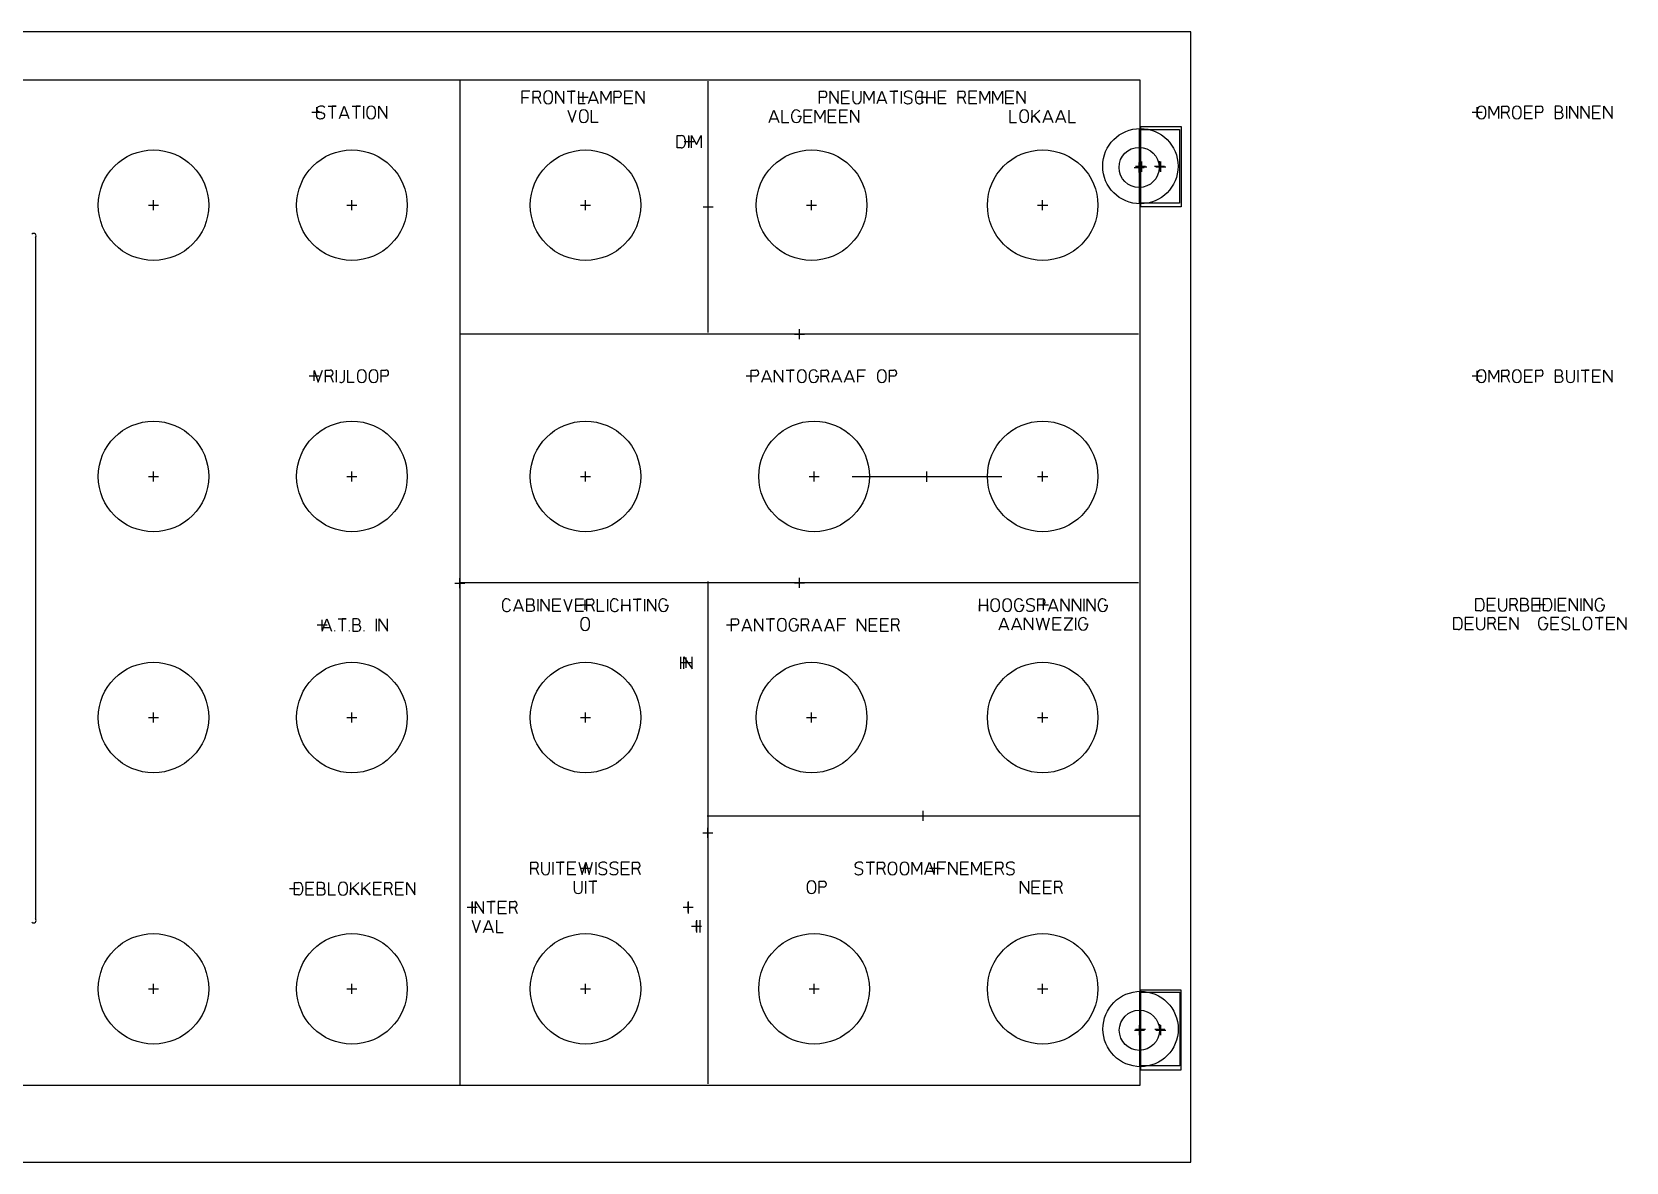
# Model space of a CAD drawing. Header units: millimetres. Extents: x -1 to 687, y -1 to 225.
# Drawn here: x 369.3 to 686.6, y 0 to 225 of the extents above; entities that cross this region are included whole.
import ezdxf

# ---------------------------------------------------------------- set-up
doc = ezdxf.new("R2010")
doc.units = ezdxf.units.MM
for name, color, linetype in [('Contour', 7, 'CONTINUOUS'), ('Engraving', 7, 'CONTINUOUS'), ('Reference_points', 1, 'CONTINUOUS')]:
    doc.layers.add(name, color=color, linetype=linetype)

msp = doc.modelspace()

# ---------------------------------------------------------------- linework, layer by layer
at = {"layer": 'Contour', "color": 7, "linetype": 'CONTINUOUS'}
for p, q in [((600, 225), (0, 225)), ((600, 0), (600, 225)), ((600, 225), (600, 225)), ((370, 184.043), (370, 48.457)), ((0, 0), (600, 0)), ((600, 0), (600, 0))]:
    msp.add_line(p, q, dxfattribs=at)
for centre, radius in [((393.5, 190.5), 11), ((433, 190.5), 11), ((479.5, 190.5), 11), ((524.5, 190.5), 11), ((570.5, 190.5), 11), ((589.703, 198.014), 4), ((393.5, 136.5), 11), ((433, 136.5), 11), ((479.5, 136.5), 11), ((525, 136.5), 11), ((570.5, 136.5), 11), ((393.5, 88.5), 11), ((433, 88.5), 11), ((479.5, 88.5), 11), ((524.5, 88.5), 11), ((570.5, 88.5), 11), ((393.5, 34.5), 11), ((433, 34.5), 11), ((479.5, 34.5), 11), ((525, 34.5), 11), ((570.5, 34.5), 11), ((589.75, 26.25), 4)]:
    msp.add_circle(centre, radius, dxfattribs=at)
for centre, start, end in [((369.64, 184.39), 316.05341, 133.94659), ((369.64, 48.11), 226.05341, 43.94659)]:
    msp.add_arc(centre, 0.5, start, end, dxfattribs=at)
at = {"layer": 'Engraving', "color": 255, "linetype": 'CONTINUOUS'}
for p, q in [((9.204, 215.485), (589.866, 215.485)), ((454.5, 215.25), (454.5, 15.25)), ((468.443, 213.18), (466.823, 213.18)), ((466.823, 213.18), (466.823, 210.75)), ((469.091, 210.75), (469.091, 213.18)), ((469.091, 213.18), (469.982, 213.18)), ((473.573, 210.75), (473.573, 213.18)), ((473.573, 213.18), (475.193, 210.75)), ((475.193, 210.75), (475.193, 213.18)), ((475.841, 213.18), (477.461, 213.18)), ((477.461, 213.18), (476.651, 213.18)), ((476.651, 213.18), (476.651, 210.75)), ((478.109, 213.18), (478.109, 210.75)), ((480.107, 210.75), (481.052, 213.18)), ((481.052, 213.18), (481.997, 210.75)), ((482.645, 210.75), (482.645, 213.18)), ((482.645, 213.18), (483.59, 211.425)), ((483.59, 211.425), (484.535, 213.18)), ((484.535, 213.18), (484.535, 210.75)), ((485.183, 210.75), (485.183, 213.18)), ((485.183, 213.18), (486.074, 213.18)), ((488.909, 213.18), (487.289, 213.18)), ((487.289, 213.18), (487.289, 210.75)), ((489.557, 210.75), (489.557, 213.18)), ((489.557, 213.18), (491.177, 210.75)), ((491.177, 210.75), (491.177, 213.18)), ((503.893, 165.17), (503.893, 215.17)), ((526.082, 210.735), (526.082, 213.165)), ((526.082, 213.165), (526.973, 213.165)), ((528.188, 210.735), (528.188, 213.165)), ((528.188, 213.165), (529.808, 210.735)), ((529.808, 210.735), (529.808, 213.165)), ((532.076, 213.165), (530.456, 213.165)), ((530.456, 213.165), (530.456, 210.735)), ((532.724, 213.165), (532.724, 211.491)), ((534.344, 211.491), (534.344, 213.165)), ((534.992, 210.735), (534.992, 213.165)), ((534.992, 213.165), (535.937, 211.41)), ((535.937, 211.41), (536.882, 213.165)), ((536.882, 213.165), (536.882, 210.735)), ((537.53, 210.735), (538.475, 213.165)), ((538.475, 213.165), (539.42, 210.735)), ((540.068, 213.165), (541.688, 213.165)), ((541.688, 213.165), (540.878, 213.165)), ((540.878, 213.165), (540.878, 210.735)), ((542.336, 213.165), (542.336, 210.735)), ((547.412, 213.165), (547.412, 210.735)), ((549.032, 210.735), (549.032, 213.165)), ((551.3, 213.165), (549.68, 213.165)), ((549.68, 213.165), (549.68, 210.735)), ((553.676, 210.735), (553.676, 213.165)), ((553.676, 213.165), (554.567, 213.165)), ((557.402, 213.165), (555.782, 213.165)), ((555.782, 213.165), (555.782, 210.735)), ((558.05, 210.735), (558.05, 213.165)), ((558.05, 213.165), (558.995, 211.41)), ((558.995, 211.41), (559.94, 213.165)), ((559.94, 213.165), (559.94, 210.735)), ((560.588, 210.735), (560.588, 213.165)), ((560.588, 213.165), (561.533, 211.41)), ((561.533, 211.41), (562.478, 213.165)), ((562.478, 213.165), (562.478, 210.735)), ((564.746, 213.165), (563.126, 213.165)), ((563.126, 213.165), (563.126, 210.735)), ((565.394, 210.735), (565.394, 213.165)), ((565.394, 213.165), (567.014, 210.735)), ((567.014, 210.735), (567.014, 213.165)), ((589.866, 215.485), (589.866, 15.285)), ((589.866, 215.485), (589.866, 215.485)), ((428.252, 210.18), (429.872, 210.18)), ((429.872, 210.18), (429.062, 210.18)), ((429.062, 210.18), (429.062, 207.75)), ((430.52, 207.75), (431.465, 210.18)), ((431.465, 210.18), (432.41, 207.75)), ((433.058, 210.18), (434.678, 210.18)), ((434.678, 210.18), (433.868, 210.18)), ((433.868, 210.18), (433.868, 207.75)), ((435.326, 210.18), (435.326, 207.75)), ((438.35, 207.75), (438.35, 210.18)), ((438.35, 210.18), (439.97, 207.75)), ((439.97, 207.75), (439.97, 210.18)), ((466.823, 211.965), (468.173, 211.965)), ((469.982, 211.965), (469.091, 211.965)), ((469.091, 211.965), (470.036, 211.965)), ((470.036, 211.965), (470.576, 210.75)), ((471.197, 212.37), (471.197, 211.56)), ((472.925, 211.56), (472.925, 212.37)), ((478.109, 210.75), (479.459, 210.75)), ((480.377, 211.425), (481.727, 211.425)), ((486.074, 211.965), (485.183, 211.965)), ((487.289, 211.965), (488.639, 211.965)), ((487.289, 210.75), (488.909, 210.75)), ((526.973, 211.95), (526.082, 211.95)), ((530.456, 211.95), (531.806, 211.95)), ((530.456, 210.735), (532.076, 210.735)), ((537.8, 211.41), (539.15, 211.41)), ((543.281, 212.112), (544.226, 211.788)), ((545.198, 212.409), (545.198, 211.491)), ((547.412, 210.735), (547.412, 211.95)), ((547.412, 211.95), (549.032, 211.95)), ((549.032, 211.95), (549.032, 210.735)), ((549.68, 211.95), (551.03, 211.95)), ((549.68, 210.735), (551.3, 210.735)), ((554.567, 211.95), (553.676, 211.95)), ((553.676, 211.95), (554.621, 211.95)), ((554.621, 211.95), (555.161, 210.735)), ((555.782, 211.95), (557.132, 211.95)), ((555.782, 210.735), (557.402, 210.735)), ((563.126, 211.95), (564.476, 211.95)), ((563.126, 210.735), (564.746, 210.735)), ((659.376, 207.75), (659.376, 210.18)), ((659.376, 210.18), (660.321, 208.425)), ((660.321, 208.425), (661.266, 210.18)), ((661.266, 210.18), (661.266, 207.75)), ((661.914, 207.75), (661.914, 210.18)), ((661.914, 210.18), (662.805, 210.18)), ((668.016, 210.18), (666.396, 210.18)), ((666.396, 210.18), (666.396, 207.75)), ((668.664, 207.75), (668.664, 210.18)), ((668.664, 210.18), (669.555, 210.18)), ((673.389, 210.18), (672.498, 210.18)), ((672.498, 210.18), (672.498, 207.75)), ((674.766, 210.18), (674.766, 207.75)), ((675.414, 207.75), (675.414, 210.18)), ((675.414, 210.18), (677.034, 207.75)), ((677.034, 207.75), (677.034, 210.18)), ((677.682, 207.75), (677.682, 210.18)), ((677.682, 210.18), (679.302, 207.75)), ((679.302, 207.75), (679.302, 210.18)), ((681.57, 210.18), (679.95, 210.18)), ((679.95, 210.18), (679.95, 207.75)), ((682.218, 207.75), (682.218, 210.18)), ((682.218, 210.18), (683.838, 207.75)), ((683.838, 207.75), (683.838, 210.18)), ((426.335, 209.127), (427.28, 208.803)), ((430.79, 208.425), (432.14, 208.425)), ((435.974, 209.37), (435.974, 208.56)), ((437.702, 208.56), (437.702, 209.37)), ((476.003, 209.43), (476.813, 207)), ((476.813, 207), (477.623, 209.43)), ((478.271, 208.62), (478.271, 207.81)), ((479.999, 207.81), (479.999, 208.62)), ((480.647, 209.43), (480.647, 207)), ((480.647, 207), (481.997, 207)), ((516.065, 206.985), (517.01, 209.415)), ((516.335, 207.66), (517.685, 207.66)), ((517.01, 209.415), (517.955, 206.985)), ((518.603, 209.415), (518.603, 206.985)), ((518.603, 206.985), (519.953, 206.985)), ((520.601, 207.795), (520.601, 208.605)), ((521.735, 208.2), (522.329, 208.2)), ((522.329, 208.2), (522.329, 207.795)), ((524.597, 209.415), (522.977, 209.415)), ((522.977, 209.415), (522.977, 206.985)), ((522.977, 208.2), (524.327, 208.2)), ((522.977, 206.985), (524.597, 206.985)), ((525.245, 206.985), (525.245, 209.415)), ((525.245, 209.415), (526.19, 207.66)), ((526.19, 207.66), (527.135, 209.415)), ((527.135, 209.415), (527.135, 206.985)), ((529.403, 209.415), (527.783, 209.415)), ((527.783, 209.415), (527.783, 206.985)), ((527.783, 208.2), (529.133, 208.2)), ((527.783, 206.985), (529.403, 206.985)), ((531.671, 209.415), (530.051, 209.415)), ((530.051, 209.415), (530.051, 206.985)), ((530.051, 208.2), (531.401, 208.2)), ((530.051, 206.985), (531.671, 206.985)), ((532.319, 206.985), (532.319, 209.415)), ((532.319, 209.415), (533.939, 206.985)), ((533.939, 206.985), (533.939, 209.415)), ((563.963, 209.415), (563.963, 206.985)), ((563.963, 206.985), (565.313, 206.985)), ((565.961, 208.605), (565.961, 207.795)), ((567.689, 207.795), (567.689, 208.605)), ((568.337, 209.415), (568.337, 206.985)), ((568.337, 207.903), (568.796, 208.335)), ((568.337, 206.985), (568.337, 207.903)), ((568.796, 208.335), (569.957, 209.415)), ((568.796, 208.335), (569.957, 206.985)), ((569.957, 206.985), (568.796, 208.335)), ((570.605, 206.985), (571.55, 209.415)), ((570.875, 207.66), (572.225, 207.66)), ((571.55, 209.415), (572.495, 206.985)), ((573.143, 206.985), (574.088, 209.415)), ((573.413, 207.66), (574.763, 207.66)), ((574.088, 209.415), (575.033, 206.985)), ((575.681, 209.415), (575.681, 206.985)), ((575.681, 206.985), (577.031, 206.985)), ((657, 209.37), (657, 208.56)), ((658.728, 208.56), (658.728, 209.37)), ((662.805, 208.965), (661.914, 208.965)), ((661.914, 208.965), (662.859, 208.965)), ((662.859, 208.965), (663.399, 207.75)), ((664.02, 209.37), (664.02, 208.56)), ((665.748, 208.56), (665.748, 209.37)), ((666.396, 208.965), (667.746, 208.965)), ((666.396, 207.75), (668.016, 207.75)), ((669.555, 208.965), (668.664, 208.965)), ((673.524, 208.965), (672.498, 208.965)), ((672.498, 207.75), (673.524, 207.75)), ((679.95, 208.965), (681.3, 208.965)), ((679.95, 207.75), (681.57, 207.75)), ((497.715, 204.352), (498.552, 204.352)), ((497.715, 201.922), (497.715, 204.352)), ((499.335, 203.542), (499.335, 202.732)), ((499.983, 204.352), (499.983, 201.922)), ((500.631, 201.922), (500.631, 204.352)), ((500.631, 204.352), (501.576, 202.597)), ((501.576, 202.597), (502.521, 204.352)), ((502.521, 204.352), (502.521, 201.922)), ((498.552, 201.922), (497.715, 201.922)), ((589.571, 164.814), (454.571, 164.814)), ((425.5, 157.68), (426.31, 155.25)), ((426.31, 155.25), (427.12, 157.68)), ((427.768, 155.25), (427.768, 157.68)), ((427.768, 157.68), (428.659, 157.68)), ((428.659, 156.465), (427.768, 156.465)), ((427.768, 156.465), (428.713, 156.465)), ((428.713, 156.465), (429.253, 155.25)), ((429.874, 157.68), (429.874, 155.25)), ((431.44, 157.68), (431.44, 155.79)), ((432.088, 157.68), (432.088, 155.25)), ((434.086, 156.87), (434.086, 156.06)), ((435.814, 156.06), (435.814, 156.87)), ((436.462, 156.87), (436.462, 156.06)), ((438.19, 156.06), (438.19, 156.87)), ((438.838, 155.25), (438.838, 157.68)), ((438.838, 157.68), (439.729, 157.68)), ((439.729, 156.465), (438.838, 156.465)), ((512.5, 155.25), (512.5, 157.68)), ((512.5, 157.68), (513.391, 157.68)), ((513.391, 156.465), (512.5, 156.465)), ((514.606, 155.25), (515.551, 157.68)), ((514.876, 155.925), (516.226, 155.925)), ((515.551, 157.68), (516.496, 155.25)), ((517.144, 155.25), (517.144, 157.68)), ((517.144, 157.68), (518.764, 155.25)), ((518.764, 155.25), (518.764, 157.68)), ((519.412, 157.68), (521.032, 157.68)), ((521.032, 157.68), (520.222, 157.68)), ((520.222, 157.68), (520.222, 155.25)), ((521.68, 156.87), (521.68, 156.06)), ((523.408, 156.06), (523.408, 156.87)), ((524.056, 156.06), (524.056, 156.87)), ((525.19, 156.465), (525.784, 156.465)), ((525.784, 156.465), (525.784, 156.06)), ((526.432, 155.25), (526.432, 157.68)), ((526.432, 157.68), (527.323, 157.68)), ((527.323, 156.465), (526.432, 156.465)), ((526.432, 156.465), (527.377, 156.465)), ((527.377, 156.465), (527.917, 155.25)), ((528.538, 155.25), (529.483, 157.68)), ((528.808, 155.925), (530.158, 155.925)), ((529.483, 157.68), (530.428, 155.25)), ((531.076, 155.25), (532.021, 157.68)), ((531.346, 155.925), (532.696, 155.925)), ((532.021, 157.68), (532.966, 155.25)), ((535.234, 157.68), (533.614, 157.68)), ((533.614, 157.68), (533.614, 155.25)), ((533.614, 156.465), (534.964, 156.465)), ((537.61, 156.87), (537.61, 156.06)), ((539.338, 156.06), (539.338, 156.87)), ((539.986, 155.25), (539.986, 157.68)), ((539.986, 157.68), (540.877, 157.68)), ((540.877, 156.465), (539.986, 156.465)), ((657, 156.87), (657, 156.06)), ((658.728, 156.06), (658.728, 156.87)), ((659.376, 155.25), (659.376, 157.68)), ((659.376, 157.68), (660.321, 155.925)), ((660.321, 155.925), (661.266, 157.68)), ((661.266, 157.68), (661.266, 155.25)), ((661.914, 155.25), (661.914, 157.68)), ((661.914, 157.68), (662.805, 157.68)), ((662.805, 156.465), (661.914, 156.465)), ((661.914, 156.465), (662.859, 156.465)), ((662.859, 156.465), (663.399, 155.25)), ((664.02, 156.87), (664.02, 156.06)), ((665.748, 156.06), (665.748, 156.87)), ((668.016, 157.68), (666.396, 157.68)), ((666.396, 157.68), (666.396, 155.25)), ((666.396, 156.465), (667.746, 156.465)), ((668.664, 155.25), (668.664, 157.68)), ((668.664, 157.68), (669.555, 157.68)), ((669.555, 156.465), (668.664, 156.465)), ((673.389, 157.68), (672.498, 157.68)), ((672.498, 157.68), (672.498, 155.25)), ((673.524, 156.465), (672.498, 156.465)), ((674.766, 157.68), (674.766, 156.006)), ((676.386, 156.006), (676.386, 157.68)), ((677.034, 157.68), (677.034, 155.25)), ((677.682, 157.68), (679.302, 157.68)), ((679.302, 157.68), (678.492, 157.68)), ((678.492, 157.68), (678.492, 155.25)), ((681.57, 157.68), (679.95, 157.68)), ((679.95, 157.68), (679.95, 155.25)), ((679.95, 156.465), (681.3, 156.465)), ((682.218, 155.25), (682.218, 157.68)), ((682.218, 157.68), (683.838, 155.25)), ((683.838, 155.25), (683.838, 157.68)), ((432.088, 155.25), (433.438, 155.25)), ((666.396, 155.25), (668.016, 155.25)), ((672.498, 155.25), (673.524, 155.25)), ((679.95, 155.25), (681.57, 155.25)), ((532.557, 136.459), (562.377, 136.459)), ((589.571, 115.314), (454.571, 115.314)), ((503.831, 115.555), (503.831, 15.557)), ((463.006, 111.338), (463.006, 110.42)), ((465.22, 109.664), (466.165, 112.094)), ((466.165, 112.094), (467.11, 109.664)), ((468.649, 112.094), (467.758, 112.094)), ((467.758, 112.094), (467.758, 109.664)), ((470.026, 112.094), (470.026, 109.664)), ((470.674, 109.664), (470.674, 112.094)), ((470.674, 112.094), (472.294, 109.664)), ((472.294, 109.664), (472.294, 112.094)), ((474.562, 112.094), (472.942, 112.094)), ((472.942, 112.094), (472.942, 109.664)), ((475.21, 112.094), (476.02, 109.664)), ((476.02, 109.664), (476.83, 112.094)), ((479.098, 112.094), (477.478, 112.094)), ((477.478, 112.094), (477.478, 109.664)), ((479.746, 109.664), (479.746, 112.094)), ((479.746, 112.094), (480.637, 112.094)), ((481.852, 112.094), (481.852, 109.664)), ((483.85, 112.094), (483.85, 109.664)), ((484.498, 111.338), (484.498, 110.42)), ((486.712, 112.094), (486.712, 109.664)), ((488.332, 109.664), (488.332, 112.094)), ((488.98, 112.094), (490.6, 112.094)), ((490.6, 112.094), (489.79, 112.094)), ((489.79, 112.094), (489.79, 109.664)), ((491.248, 112.094), (491.248, 109.664)), ((491.896, 109.664), (491.896, 112.094)), ((491.896, 112.094), (493.516, 109.664)), ((493.516, 109.664), (493.516, 112.094)), ((494.164, 110.474), (494.164, 111.284)), ((557.925, 112.111), (557.925, 109.681)), ((559.545, 109.681), (559.545, 112.111)), ((560.193, 111.301), (560.193, 110.491)), ((561.921, 110.491), (561.921, 111.301)), ((562.569, 111.301), (562.569, 110.491)), ((564.297, 110.491), (564.297, 111.301)), ((564.945, 110.491), (564.945, 111.301)), ((569.535, 109.681), (569.535, 112.111)), ((569.535, 112.111), (570.426, 112.111)), ((571.641, 109.681), (572.586, 112.111)), ((572.586, 112.111), (573.531, 109.681)), ((574.179, 109.681), (574.179, 112.111)), ((574.179, 112.111), (575.799, 109.681)), ((575.799, 109.681), (575.799, 112.111)), ((576.447, 109.681), (576.447, 112.111)), ((576.447, 112.111), (578.067, 109.681)), ((578.067, 109.681), (578.067, 112.111)), ((578.715, 112.111), (578.715, 109.681)), ((579.363, 109.681), (579.363, 112.111)), ((579.363, 112.111), (580.983, 109.681)), ((580.983, 109.681), (580.983, 112.111)), ((581.631, 110.491), (581.631, 111.301)), ((656.729, 112.18), (657.566, 112.18)), ((656.729, 109.75), (656.729, 112.18)), ((658.349, 111.37), (658.349, 110.56)), ((660.617, 112.18), (658.997, 112.18)), ((658.997, 112.18), (658.997, 109.75)), ((661.265, 112.18), (661.265, 110.506)), ((662.885, 110.506), (662.885, 112.18)), ((663.533, 109.75), (663.533, 112.18)), ((663.533, 112.18), (664.424, 112.18)), ((666.53, 112.18), (665.639, 112.18)), ((665.639, 112.18), (665.639, 109.75)), ((669.527, 112.18), (667.907, 112.18)), ((667.907, 112.18), (667.907, 109.75)), ((670.175, 112.18), (671.012, 112.18)), ((670.175, 109.75), (670.175, 112.18)), ((671.795, 111.37), (671.795, 110.56)), ((672.443, 112.18), (672.443, 109.75)), ((674.711, 112.18), (673.091, 112.18)), ((673.091, 112.18), (673.091, 109.75)), ((675.359, 109.75), (675.359, 112.18)), ((675.359, 112.18), (676.979, 109.75)), ((676.979, 109.75), (676.979, 112.18)), ((677.627, 112.18), (677.627, 109.75)), ((678.275, 109.75), (678.275, 112.18)), ((678.275, 112.18), (679.895, 109.75)), ((679.895, 109.75), (679.895, 112.18)), ((680.543, 110.56), (680.543, 111.37)), ((427.059, 105.726), (428.004, 108.156)), ((428.004, 108.156), (428.949, 105.726)), ((430.245, 108.156), (431.865, 108.156)), ((431.865, 108.156), (431.055, 108.156)), ((431.055, 108.156), (431.055, 105.726)), ((434.052, 108.156), (433.161, 108.156)), ((433.161, 108.156), (433.161, 105.726)), ((437.805, 108.156), (437.805, 105.726)), ((438.453, 105.726), (438.453, 108.156)), ((438.453, 108.156), (440.073, 105.726)), ((440.073, 105.726), (440.073, 108.156)), ((465.49, 110.339), (466.84, 110.339)), ((468.784, 110.879), (467.758, 110.879)), ((467.758, 109.664), (468.784, 109.664)), ((472.942, 110.879), (474.292, 110.879)), ((472.942, 109.664), (474.562, 109.664)), ((477.478, 110.879), (478.828, 110.879)), ((477.478, 109.664), (479.098, 109.664)), ((480.637, 110.879), (479.746, 110.879)), ((479.746, 110.879), (480.691, 110.879)), ((480.691, 110.879), (481.231, 109.664)), ((481.852, 109.664), (483.202, 109.664)), ((486.712, 109.664), (486.712, 110.879)), ((486.712, 110.879), (488.332, 110.879)), ((488.332, 110.879), (488.332, 109.664)), ((495.298, 110.879), (495.892, 110.879)), ((495.892, 110.879), (495.892, 110.474)), ((508.559, 105.726), (508.559, 108.156)), ((508.559, 108.156), (509.45, 108.156)), ((510.665, 105.726), (511.61, 108.156)), ((511.61, 108.156), (512.555, 105.726)), ((513.203, 105.726), (513.203, 108.156)), ((513.203, 108.156), (514.823, 105.726)), ((514.823, 105.726), (514.823, 108.156)), ((515.471, 108.156), (517.091, 108.156)), ((517.091, 108.156), (516.281, 108.156)), ((516.281, 108.156), (516.281, 105.726)), ((522.491, 105.726), (522.491, 108.156)), ((522.491, 108.156), (523.382, 108.156)), ((524.597, 105.726), (525.542, 108.156)), ((525.542, 108.156), (526.487, 105.726)), ((527.135, 105.726), (528.08, 108.156)), ((528.08, 108.156), (529.025, 105.726)), ((531.293, 108.156), (529.673, 108.156)), ((529.673, 108.156), (529.673, 105.726)), ((533.669, 105.726), (533.669, 108.156)), ((533.669, 108.156), (535.289, 105.726)), ((535.289, 105.726), (535.289, 108.156)), ((537.557, 108.156), (535.937, 108.156)), ((535.937, 108.156), (535.937, 105.726)), ((539.825, 108.156), (538.205, 108.156)), ((538.205, 108.156), (538.205, 105.726)), ((540.473, 105.726), (540.473, 108.156)), ((540.473, 108.156), (541.364, 108.156)), ((557.925, 109.681), (557.925, 110.896)), ((557.925, 110.896), (559.545, 110.896)), ((559.545, 110.896), (559.545, 109.681)), ((561.84, 105.931), (562.785, 108.361)), ((562.785, 108.361), (563.73, 105.931)), ((564.378, 105.931), (565.323, 108.361)), ((565.323, 108.361), (566.268, 105.931)), ((566.079, 110.896), (566.673, 110.896)), ((566.673, 110.896), (566.673, 110.491)), ((566.916, 105.931), (566.916, 108.361)), ((566.916, 108.361), (568.536, 105.931)), ((567.618, 111.058), (568.563, 110.734)), ((568.536, 105.931), (568.536, 108.361)), ((569.184, 108.361), (569.859, 105.931)), ((570.426, 110.896), (569.535, 110.896)), ((569.859, 105.931), (570.534, 108.361)), ((570.534, 108.361), (571.209, 105.931)), ((571.209, 105.931), (571.884, 108.361)), ((571.911, 110.356), (573.261, 110.356)), ((574.152, 108.361), (572.532, 108.361)), ((572.532, 108.361), (572.532, 105.931)), ((574.8, 108.361), (576.42, 108.361)), ((576.42, 108.361), (574.8, 105.931)), ((577.068, 108.361), (577.068, 105.931)), ((582.765, 110.896), (583.359, 110.896)), ((583.359, 110.896), (583.359, 110.491)), ((652.355, 108.43), (653.192, 108.43)), ((652.355, 106), (652.355, 108.43)), ((656.243, 108.43), (654.623, 108.43)), ((654.623, 108.43), (654.623, 106)), ((657.566, 109.75), (656.729, 109.75)), ((656.891, 108.43), (656.891, 106.756)), ((658.511, 106.756), (658.511, 108.43)), ((658.997, 110.965), (660.347, 110.965)), ((658.997, 109.75), (660.617, 109.75)), ((659.159, 106), (659.159, 108.43)), ((659.159, 108.43), (660.05, 108.43)), ((662.885, 108.43), (661.265, 108.43)), ((661.265, 108.43), (661.265, 106)), ((664.424, 110.965), (663.533, 110.965)), ((663.533, 110.965), (664.478, 110.965)), ((663.533, 106), (663.533, 108.43)), ((663.533, 108.43), (665.153, 106)), ((664.478, 110.965), (665.018, 109.75)), ((665.153, 106), (665.153, 108.43)), ((666.665, 110.965), (665.639, 110.965)), ((665.639, 109.75), (666.665, 109.75)), ((667.907, 110.965), (669.257, 110.965)), ((667.907, 109.75), (669.527, 109.75)), ((671.012, 109.75), (670.175, 109.75)), ((673.253, 108.43), (671.633, 108.43)), ((671.633, 108.43), (671.633, 106)), ((673.091, 110.965), (674.441, 110.965)), ((673.091, 109.75), (674.711, 109.75)), ((676.115, 108.43), (676.115, 106)), ((680.489, 108.43), (682.109, 108.43)), ((682.109, 108.43), (681.299, 108.43)), ((681.299, 108.43), (681.299, 106)), ((681.677, 110.965), (682.271, 110.965)), ((682.271, 110.965), (682.271, 110.56)), ((684.377, 108.43), (682.757, 108.43)), ((682.757, 108.43), (682.757, 106)), ((685.025, 106), (685.025, 108.43)), ((685.025, 108.43), (686.645, 106)), ((686.645, 106), (686.645, 108.43)), ((427.329, 106.401), (428.679, 106.401)), ((429.597, 105.726), (429.597, 105.861)), ((432.513, 105.726), (432.513, 105.861)), ((434.187, 106.941), (433.161, 106.941)), ((433.161, 105.726), (434.187, 105.726)), ((435.429, 105.726), (435.429, 105.861)), ((478.585, 107.534), (478.585, 106.724)), ((480.313, 106.724), (480.313, 107.534)), ((509.45, 106.941), (508.559, 106.941)), ((510.935, 106.401), (512.285, 106.401)), ((517.739, 107.346), (517.739, 106.536)), ((519.467, 106.536), (519.467, 107.346)), ((520.115, 106.536), (520.115, 107.346)), ((521.249, 106.941), (521.843, 106.941)), ((521.843, 106.941), (521.843, 106.536)), ((523.382, 106.941), (522.491, 106.941)), ((522.491, 106.941), (523.436, 106.941)), ((523.436, 106.941), (523.976, 105.726)), ((524.867, 106.401), (526.217, 106.401)), ((527.405, 106.401), (528.755, 106.401)), ((529.673, 106.941), (531.023, 106.941)), ((535.937, 106.941), (537.287, 106.941)), ((535.937, 105.726), (537.557, 105.726)), ((538.205, 106.941), (539.555, 106.941)), ((538.205, 105.726), (539.825, 105.726)), ((541.364, 106.941), (540.473, 106.941)), ((540.473, 106.941), (541.418, 106.941)), ((541.418, 106.941), (541.958, 105.726)), ((562.11, 106.606), (563.46, 106.606)), ((564.648, 106.606), (565.998, 106.606)), ((572.532, 107.146), (573.882, 107.146)), ((572.532, 105.931), (574.152, 105.931)), ((574.8, 105.931), (576.42, 105.931)), ((577.716, 106.741), (577.716, 107.551)), ((578.85, 107.146), (579.444, 107.146)), ((579.444, 107.146), (579.444, 106.741)), ((653.192, 106), (652.355, 106)), ((653.975, 107.62), (653.975, 106.81)), ((654.623, 107.215), (655.973, 107.215)), ((654.623, 106), (656.243, 106)), ((660.05, 107.215), (659.159, 107.215)), ((659.159, 107.215), (660.104, 107.215)), ((660.104, 107.215), (660.644, 106)), ((661.265, 107.215), (662.615, 107.215)), ((661.265, 106), (662.885, 106)), ((669.257, 106.81), (669.257, 107.62)), ((670.391, 107.215), (670.985, 107.215)), ((670.985, 107.215), (670.985, 106.81)), ((671.633, 107.215), (672.983, 107.215)), ((671.633, 106), (673.253, 106)), ((674.198, 107.377), (675.143, 107.053)), ((676.115, 106), (677.465, 106)), ((678.113, 107.62), (678.113, 106.81)), ((679.841, 106.81), (679.841, 107.62)), ((682.757, 107.215), (684.107, 107.215)), ((682.757, 106), (684.377, 106)), ((498.435, 100.609), (498.435, 98.179)), ((499.083, 98.179), (499.083, 100.609)), ((499.083, 100.609), (500.703, 98.179)), ((500.703, 98.179), (500.703, 100.609)), ((503.738, 68.953), (589.738, 68.953)), ((468.633, 57.255), (468.633, 59.685)), ((468.633, 59.685), (469.524, 59.685)), ((469.524, 58.47), (468.633, 58.47)), ((468.633, 58.47), (469.578, 58.47)), ((469.578, 58.47), (470.118, 57.255)), ((470.739, 59.685), (470.739, 58.011)), ((472.359, 58.011), (472.359, 59.685)), ((473.007, 59.685), (473.007, 57.255)), ((473.655, 59.685), (475.275, 59.685)), ((475.275, 59.685), (474.465, 59.685)), ((474.465, 59.685), (474.465, 57.255)), ((477.543, 59.685), (475.923, 59.685)), ((475.923, 59.685), (475.923, 57.255)), ((475.923, 58.47), (477.273, 58.47)), ((475.923, 57.255), (477.543, 57.255)), ((478.191, 59.685), (478.866, 57.255)), ((478.866, 57.255), (479.541, 59.685)), ((479.541, 59.685), (480.216, 57.255)), ((480.216, 57.255), (480.891, 59.685)), ((481.539, 59.685), (481.539, 57.255)), ((482.484, 58.632), (483.429, 58.308)), ((484.698, 58.632), (485.643, 58.308)), ((488.235, 59.685), (486.615, 59.685)), ((486.615, 59.685), (486.615, 57.255)), ((486.615, 58.47), (487.965, 58.47)), ((486.615, 57.255), (488.235, 57.255)), ((488.883, 57.255), (488.883, 59.685)), ((488.883, 59.685), (489.774, 59.685)), ((489.774, 58.47), (488.883, 58.47)), ((488.883, 58.47), (489.828, 58.47)), ((489.828, 58.47), (490.368, 57.255)), ((533.462, 58.627), (534.407, 58.303)), ((535.379, 59.68), (536.999, 59.68)), ((536.999, 59.68), (536.189, 59.68)), ((536.189, 59.68), (536.189, 57.25)), ((537.647, 57.25), (537.647, 59.68)), ((537.647, 59.68), (538.538, 59.68)), ((538.538, 58.465), (537.647, 58.465)), ((537.647, 58.465), (538.592, 58.465)), ((538.592, 58.465), (539.132, 57.25)), ((539.753, 58.87), (539.753, 58.06)), ((541.481, 58.06), (541.481, 58.87)), ((542.129, 58.87), (542.129, 58.06)), ((543.857, 58.06), (543.857, 58.87)), ((544.505, 57.25), (544.505, 59.68)), ((544.505, 59.68), (545.45, 57.925)), ((545.45, 57.925), (546.395, 59.68)), ((546.395, 59.68), (546.395, 57.25)), ((547.043, 57.25), (547.988, 59.68)), ((547.313, 57.925), (548.663, 57.925)), ((547.988, 59.68), (548.933, 57.25)), ((551.201, 59.68), (549.581, 59.68)), ((549.581, 59.68), (549.581, 57.25)), ((549.581, 58.465), (550.931, 58.465)), ((551.849, 57.25), (551.849, 59.68)), ((551.849, 59.68), (553.469, 57.25)), ((553.469, 57.25), (553.469, 59.68)), ((555.737, 59.68), (554.117, 59.68)), ((554.117, 59.68), (554.117, 57.25)), ((554.117, 58.465), (555.467, 58.465)), ((554.117, 57.25), (555.737, 57.25)), ((556.385, 57.25), (556.385, 59.68)), ((556.385, 59.68), (557.33, 57.925)), ((557.33, 57.925), (558.275, 59.68)), ((558.275, 59.68), (558.275, 57.25)), ((560.543, 59.68), (558.923, 59.68)), ((558.923, 59.68), (558.923, 57.25)), ((558.923, 58.465), (560.273, 58.465)), ((558.923, 57.25), (560.543, 57.25)), ((561.191, 57.25), (561.191, 59.68)), ((561.191, 59.68), (562.082, 59.68)), ((562.082, 58.465), (561.191, 58.465)), ((561.191, 58.465), (562.136, 58.465)), ((562.136, 58.465), (562.676, 57.25)), ((563.594, 58.627), (564.539, 58.303)), ((421.559, 55.656), (422.396, 55.656)), ((421.559, 53.226), (421.559, 55.656)), ((423.179, 54.846), (423.179, 54.036)), ((425.447, 55.656), (423.827, 55.656)), ((423.827, 55.656), (423.827, 53.226)), ((423.827, 54.441), (425.177, 54.441)), ((426.986, 55.656), (426.095, 55.656)), ((426.095, 55.656), (426.095, 53.226)), ((427.121, 54.441), (426.095, 54.441)), ((428.363, 55.656), (428.363, 53.226)), ((430.361, 54.846), (430.361, 54.036)), ((432.089, 54.036), (432.089, 54.846)), ((432.737, 55.656), (432.737, 53.226)), ((432.737, 54.144), (433.196, 54.576)), ((432.737, 53.226), (432.737, 54.144)), ((433.196, 54.576), (434.357, 55.656)), ((433.196, 54.576), (434.357, 53.226)), ((434.357, 53.226), (433.196, 54.576)), ((435.005, 55.656), (435.005, 53.226)), ((435.005, 54.144), (435.464, 54.576)), ((435.005, 53.226), (435.005, 54.144)), ((435.464, 54.576), (436.625, 55.656)), ((435.464, 54.576), (436.625, 53.226)), ((436.625, 53.226), (435.464, 54.576)), ((438.893, 55.656), (437.273, 55.656)), ((437.273, 55.656), (437.273, 53.226)), ((437.273, 54.441), (438.623, 54.441)), ((439.541, 53.226), (439.541, 55.656)), ((439.541, 55.656), (440.432, 55.656)), ((440.432, 54.441), (439.541, 54.441)), ((439.541, 54.441), (440.486, 54.441)), ((440.486, 54.441), (441.026, 53.226)), ((443.267, 55.656), (441.647, 55.656)), ((441.647, 55.656), (441.647, 53.226)), ((441.647, 54.441), (442.997, 54.441)), ((443.915, 53.226), (443.915, 55.656)), ((443.915, 55.656), (445.535, 53.226)), ((445.535, 53.226), (445.535, 55.656)), ((477.232, 55.935), (477.232, 54.261)), ((478.852, 54.261), (478.852, 55.935)), ((479.5, 55.935), (479.5, 53.505)), ((480.148, 55.935), (481.768, 55.935)), ((481.768, 55.935), (480.958, 55.935)), ((480.958, 55.935), (480.958, 53.505)), ((523.607, 55.12), (523.607, 54.31)), ((525.335, 54.31), (525.335, 55.12)), ((525.983, 53.5), (525.983, 55.93)), ((525.983, 55.93), (526.874, 55.93)), ((526.874, 54.715), (525.983, 54.715)), ((566.105, 53.5), (566.105, 55.93)), ((566.105, 55.93), (567.725, 53.5)), ((567.725, 53.5), (567.725, 55.93)), ((569.993, 55.93), (568.373, 55.93)), ((568.373, 55.93), (568.373, 53.5)), ((568.373, 54.715), (569.723, 54.715)), ((572.261, 55.93), (570.641, 55.93)), ((570.641, 55.93), (570.641, 53.5)), ((570.641, 54.715), (571.991, 54.715)), ((572.909, 53.5), (572.909, 55.93)), ((572.909, 55.93), (573.8, 55.93)), ((573.8, 54.715), (572.909, 54.715)), ((572.909, 54.715), (573.854, 54.715)), ((573.854, 54.715), (574.394, 53.5)), ((422.396, 53.226), (421.559, 53.226)), ((423.827, 53.226), (425.447, 53.226)), ((426.095, 53.226), (427.121, 53.226)), ((428.363, 53.226), (429.713, 53.226)), ((437.273, 53.226), (438.893, 53.226)), ((441.647, 53.226), (443.267, 53.226)), ((456.955, 51.911), (456.955, 49.481)), ((457.603, 49.481), (457.603, 51.911)), ((457.603, 51.911), (459.223, 49.481)), ((459.223, 49.481), (459.223, 51.911)), ((459.871, 51.911), (461.491, 51.911)), ((461.491, 51.911), (460.681, 51.911)), ((460.681, 51.911), (460.681, 49.481)), ((463.759, 51.911), (462.139, 51.911)), ((462.139, 51.911), (462.139, 49.481)), ((464.407, 49.481), (464.407, 51.911)), ((464.407, 51.911), (465.298, 51.911)), ((499.955, 51.911), (499.955, 49.481)), ((568.373, 53.5), (569.993, 53.5)), ((570.641, 53.5), (572.261, 53.5)), ((456.955, 48.161), (457.765, 45.731)), ((457.765, 45.731), (458.575, 48.161)), ((459.223, 45.731), (460.168, 48.161)), ((460.168, 48.161), (461.113, 45.731)), ((461.761, 48.161), (461.761, 45.731)), ((462.139, 50.696), (463.489, 50.696)), ((462.139, 49.481), (463.759, 49.481)), ((465.298, 50.696), (464.407, 50.696)), ((464.407, 50.696), (465.352, 50.696)), ((465.352, 50.696), (465.892, 49.481)), ((501.584, 48.159), (501.584, 45.729)), ((502.232, 48.159), (502.232, 45.729)), ((459.493, 46.406), (460.843, 46.406)), ((461.761, 45.731), (463.111, 45.731)), ((589.866, 15.285), (9.204, 15.285)), ((589.866, 15.285), (589.866, 15.285))]:
    msp.add_line(p, q, dxfattribs=at)
at = {"layer": 'Engraving', "color": 7, "linetype": 'CONTINUOUS'}
for p, q in [((589.766, 190.906), (589.766, 205.586)), ((589.766, 205.586), (589.766, 205.586)), ((589.766, 205.586), (597.766, 205.586)), ((590.052, 190.162), (590.052, 206.168)), ((590.052, 206.168), (590.052, 206.168)), ((590.052, 206.168), (598.052, 206.168)), ((597.766, 205.586), (597.766, 205.586)), ((597.766, 205.586), (597.766, 190.906)), ((598.052, 206.168), (598.052, 206.168)), ((598.052, 206.168), (598.052, 190.162)), ((597.766, 190.906), (589.766, 190.906)), ((589.766, 190.906), (589.766, 190.906)), ((597.766, 190.906), (597.766, 190.906)), ((598.052, 190.162), (590.052, 190.162)), ((590.052, 190.162), (590.052, 190.162)), ((598.052, 190.162), (598.052, 190.162)), ((589.813, 19.142), (589.813, 33.822)), ((589.813, 33.822), (589.813, 33.822)), ((589.813, 33.822), (597.813, 33.822)), ((590.025, 18.285), (590.025, 34.291)), ((590.025, 34.291), (590.025, 34.291)), ((590.025, 34.291), (598.025, 34.291)), ((597.813, 33.822), (597.813, 33.822)), ((597.813, 33.822), (597.813, 19.142)), ((598.025, 34.291), (598.025, 34.291)), ((598.025, 34.291), (598.025, 18.285)), ((597.813, 19.142), (589.813, 19.142)), ((589.813, 19.142), (589.813, 19.142)), ((597.813, 19.142), (597.813, 19.142)), ((598.025, 18.285), (590.025, 18.285)), ((590.025, 18.285), (590.025, 18.285)), ((598.025, 18.285), (598.025, 18.285))]:
    msp.add_line(p, q, dxfattribs=at)
at = {"layer": 'Engraving', "color": 255, "linetype": 'CONTINUOUS'}
for centre in [(589.953, 198.264), (590, 26.5)]:
    msp.add_circle(centre, 7.5, dxfattribs=at)
for centre, radius, start, end in [((469.957, 212.573), 0.608, 272.35459, 87.64154), ((472.061, 212.37), 0.864, 0, 180), ((486.049, 212.573), 0.608, 272.35459, 87.64154), ((526.948, 212.558), 0.608, 272.35459, 87.64154), ((543.439, 212.58), 0.494, 144.31392, 251.34497), ((543.624, 212.447), 0.722, 106.75248, 144.3054), ((543.847, 211.675), 1.525, 77.69532, 106.41498), ((544.036, 212.539), 0.641, 36.69113, 77.74283), ((545.99, 212.431), 0.792, 28.92809, 181.59114), ((554.542, 212.558), 0.608, 272.35459, 87.64154), ((426.493, 209.595), 0.494, 144.31392, 251.34497), ((426.678, 209.462), 0.722, 106.75248, 144.3054), ((426.901, 208.69), 1.525, 77.69532, 106.41498), ((427.09, 209.554), 0.641, 36.69113, 77.74283), ((436.838, 209.37), 0.864, 0, 180), ((472.061, 211.56), 0.864, 180, 360), ((479.135, 208.62), 0.864, 0, 180), ((521.433, 208.626), 0.832, 31.77901, -178.55414), ((533.534, 211.491), 0.81, 180, 360), ((543.471, 211.361), 0.641, 216.69113, -102.25717), ((543.66, 212.225), 1.525, 257.69532, -73.58502), ((543.883, 211.453), 0.722, 286.75248, -35.6946), ((544.068, 211.32), 0.494, 324.31392, 71.34497), ((546.009, 211.49), 0.811, 179.92935, 338.59219), ((566.825, 208.605), 0.864, 0, 180), ((657.864, 209.37), 0.864, 0, 180), ((662.78, 209.573), 0.608, 272.35459, 87.64154), ((664.884, 209.37), 0.864, 0, 180), ((669.53, 209.573), 0.608, 272.35459, 87.64154), ((673.364, 209.573), 0.609, -87.64541, 87.64154), ((426.525, 208.376), 0.641, 216.69113, -102.25717), ((426.714, 209.24), 1.525, 257.69532, -73.58502), ((426.937, 208.468), 0.722, 286.75248, -35.6946), ((427.122, 208.335), 0.494, 324.31392, 71.34497), ((436.838, 208.56), 0.864, 180, 360), ((479.135, 207.81), 0.864, 180, 360), ((521.465, 207.795), 0.864, 180, 0), ((566.825, 207.795), 0.864, 180, 360), ((657.864, 208.56), 0.864, 180, 360), ((664.884, 208.56), 0.864, 180, 360), ((673.499, 208.358), 0.609, -87.64541, 87.64154), ((498.521, 203.539), 0.814, 360.21116, 87.81635), ((498.554, 202.704), 0.782, 269.85346, 2.05326), ((428.634, 157.073), 0.608, 272.35459, 87.64154), ((430.892, 155.764), 0.549, 227.65615, 2.71638), ((434.95, 156.87), 0.864, 0, 180), ((434.95, 156.06), 0.864, 180, 360), ((437.326, 156.87), 0.864, 0, 180), ((437.326, 156.06), 0.864, 180, 360), ((439.704, 157.073), 0.608, 272.35459, 87.64154), ((513.366, 157.073), 0.608, 272.35459, 87.64154), ((522.544, 156.87), 0.864, 0, 180), ((522.544, 156.06), 0.864, 180, 360), ((524.888, 156.891), 0.832, 31.77901, -178.55414), ((524.92, 156.06), 0.864, 180, 0), ((527.298, 157.073), 0.608, 272.35459, 87.64154), ((538.474, 156.87), 0.864, 0, 180), ((538.474, 156.06), 0.864, 180, 360), ((540.852, 157.073), 0.608, 272.35459, 87.64154), ((657.864, 156.87), 0.864, 0, 180), ((657.864, 156.06), 0.864, 180, 360), ((662.78, 157.073), 0.608, 272.35459, 87.64154), ((664.884, 156.87), 0.864, 0, 180), ((664.884, 156.06), 0.864, 180, 360), ((669.53, 157.073), 0.608, 272.35459, 87.64154), ((673.364, 157.073), 0.609, -87.64541, 87.64154), ((673.499, 155.858), 0.609, -87.64541, 87.64154), ((675.576, 156.006), 0.81, 180, 360), ((463.798, 111.36), 0.792, 28.92809, 181.59114), ((468.624, 111.487), 0.609, -87.64541, 87.64154), ((480.612, 111.487), 0.608, 272.35459, 87.64154), ((485.29, 111.36), 0.792, 28.92809, 181.59114), ((494.996, 111.305), 0.832, 31.77901, -178.55414), ((561.057, 111.301), 0.864, 0, 180), ((563.433, 111.301), 0.864, 0, 180), ((565.777, 111.322), 0.832, 31.77901, -178.55414), ((567.776, 111.526), 0.494, 144.31392, 251.34497), ((567.961, 111.393), 0.722, 106.75248, 144.3054), ((568.184, 110.621), 1.525, 77.69532, 106.41498), ((568.373, 111.485), 0.641, 36.69113, 77.74283), ((570.401, 111.504), 0.608, 272.35459, 87.64154), ((582.463, 111.322), 0.832, 31.77901, -178.55414), ((657.535, 111.367), 0.814, 360.21116, 87.81635), ((664.399, 111.573), 0.608, 272.35459, 87.64154), ((666.505, 111.573), 0.609, -87.64541, 87.64154), ((670.981, 111.367), 0.814, 360.21116, 87.81635), ((681.375, 111.391), 0.832, 31.77901, -178.55414), ((434.027, 107.549), 0.609, -87.64541, 87.64154), ((463.817, 110.419), 0.811, 179.92935, 338.59219), ((468.759, 110.272), 0.609, -87.64541, 87.64154), ((479.449, 107.534), 0.864, 0, 180), ((485.309, 110.419), 0.811, 179.92935, 338.59219), ((495.028, 110.474), 0.864, 180, 0), ((509.425, 107.549), 0.608, 272.35459, 87.64154), ((518.603, 107.346), 0.864, 0, 180), ((520.947, 107.367), 0.832, 31.77901, -178.55414), ((523.357, 107.549), 0.608, 272.35459, 87.64154), ((541.339, 107.549), 0.608, 272.35459, 87.64154), ((561.057, 110.491), 0.864, 180, 360), ((563.433, 110.491), 0.864, 180, 360), ((565.809, 110.491), 0.864, 180, 0), ((567.808, 110.307), 0.641, 216.69113, -102.25717), ((567.997, 111.171), 1.525, 257.69532, -73.58502), ((568.22, 110.399), 0.722, 286.75248, -35.6946), ((568.405, 110.266), 0.494, 324.31392, 71.34497), ((578.548, 107.572), 0.832, 31.77901, -178.55414), ((582.495, 110.491), 0.864, 180, 0), ((653.161, 107.617), 0.814, 360.21116, 87.81635), ((657.568, 110.532), 0.782, 269.85346, 2.05326), ((660.025, 107.823), 0.608, 272.35459, 87.64154), ((662.075, 110.506), 0.81, 180, 360), ((666.64, 110.358), 0.609, -87.64541, 87.64154), ((670.089, 107.641), 0.832, 31.77901, -178.55414), ((671.014, 110.532), 0.782, 269.85346, 2.05326), ((674.356, 107.845), 0.494, 144.31392, 251.34497), ((674.541, 107.712), 0.722, 106.75248, 144.3054), ((674.764, 106.94), 1.525, 77.69532, 106.41498), ((674.953, 107.804), 0.641, 36.69113, 77.74283), ((678.977, 107.62), 0.864, 0, 180), ((681.407, 110.56), 0.864, 180, 0), ((434.162, 106.334), 0.609, -87.64541, 87.64154), ((479.449, 106.724), 0.864, 180, 360), ((518.603, 106.536), 0.864, 180, 360), ((520.979, 106.536), 0.864, 180, 0), ((578.58, 106.741), 0.864, 180, 0), ((653.194, 106.782), 0.782, 269.85346, 2.05326), ((657.701, 106.756), 0.81, 180, 360), ((670.121, 106.81), 0.864, 180, 0), ((674.388, 106.626), 0.641, 216.69113, -102.25717), ((674.577, 107.49), 1.525, 257.69532, -73.58502), ((674.8, 106.718), 0.722, 286.75248, -35.6946), ((674.985, 106.585), 0.494, 324.31392, 71.34497), ((678.977, 106.81), 0.864, 180, 360), ((469.499, 59.078), 0.608, 272.35459, 87.64154), ((471.549, 58.011), 0.81, 180, 360), ((482.642, 59.1), 0.494, 144.31392, 251.34497), ((482.674, 57.881), 0.641, 216.69113, -102.25717), ((482.827, 58.967), 0.722, 106.75248, 144.3054), ((482.863, 58.745), 1.525, 257.69532, -73.58502), ((483.05, 58.195), 1.525, 77.69532, 106.41498), ((483.086, 57.973), 0.722, 286.75248, -35.6946), ((483.239, 59.059), 0.641, 36.69113, 77.74283), ((483.271, 57.84), 0.494, 324.31392, 71.34497), ((484.856, 59.1), 0.494, 144.31392, 251.34497), ((484.888, 57.881), 0.641, 216.69113, -102.25717), ((485.041, 58.967), 0.722, 106.75248, 144.3054), ((485.077, 58.745), 1.525, 257.69532, -73.58502), ((485.264, 58.195), 1.525, 77.69532, 106.41498), ((485.3, 57.973), 0.722, 286.75248, -35.6946), ((485.453, 59.059), 0.641, 36.69113, 77.74283), ((485.485, 57.84), 0.494, 324.31392, 71.34497), ((489.749, 59.078), 0.608, 272.35459, 87.64154), ((533.62, 59.095), 0.494, 144.31392, 251.34497), ((533.652, 57.876), 0.641, 216.69113, -102.25717), ((533.805, 58.962), 0.722, 106.75248, 144.3054), ((533.841, 58.74), 1.525, 257.69532, -73.58502), ((534.028, 58.19), 1.525, 77.69532, 106.41498), ((534.064, 57.968), 0.722, 286.75248, -35.6946), ((534.217, 59.054), 0.641, 36.69113, 77.74283), ((534.249, 57.835), 0.494, 324.31392, 71.34497), ((538.513, 59.073), 0.608, 272.35459, 87.64154), ((540.617, 58.87), 0.864, 0, 180), ((540.617, 58.06), 0.864, 180, 360), ((542.993, 58.87), 0.864, 0, 180), ((542.993, 58.06), 0.864, 180, 360), ((562.057, 59.073), 0.608, 272.35459, 87.64154), ((563.752, 59.095), 0.494, 144.31392, 251.34497), ((563.784, 57.876), 0.641, 216.69113, -102.25717), ((563.937, 58.962), 0.722, 106.75248, 144.3054), ((563.973, 58.74), 1.525, 257.69532, -73.58502), ((564.16, 58.19), 1.525, 77.69532, 106.41498), ((564.196, 57.968), 0.722, 286.75248, -35.6946), ((564.349, 59.054), 0.641, 36.69113, 77.74283), ((564.381, 57.835), 0.494, 324.31392, 71.34497), ((422.365, 54.843), 0.814, 360.21116, 87.81635), ((422.398, 54.008), 0.782, 269.85346, 2.05326), ((426.961, 55.049), 0.609, -87.64541, 87.64154), ((427.096, 53.834), 0.609, -87.64541, 87.64154), ((431.225, 54.846), 0.864, 0, 180), ((431.225, 54.036), 0.864, 180, 360), ((440.407, 55.049), 0.608, 272.35459, 87.64154), ((478.042, 54.261), 0.81, 180, 360), ((524.471, 55.12), 0.864, 0, 180), ((524.471, 54.31), 0.864, 180, 360), ((526.849, 55.323), 0.608, 272.35459, 87.64154), ((573.775, 55.323), 0.608, 272.35459, 87.64154), ((465.273, 51.304), 0.608, 272.35459, 87.64154)]:
    msp.add_arc(centre, radius, start, end, dxfattribs=at)
at = {"layer": 'Reference_points', "color": 1, "linetype": 'CONTINUOUS'}
for p, q in [((479, 211), (479, 213)), ((546.548, 210.985), (546.548, 212.985)), ((426, 208), (426, 210)), ((478, 212), (480, 212)), ((545.548, 211.985), (547.548, 211.985)), ((657, 208), (657, 210)), ((425, 209), (427, 209)), ((656, 209), (658, 209)), ((499.118, 203.172), (501.118, 203.172)), ((500.118, 202.172), (500.118, 204.172)), ((588.703, 198.014), (590.703, 198.014)), ((588.953, 198.264), (590.953, 198.264)), ((589.253, 198.165), (591.253, 198.165)), ((589.703, 197.014), (589.703, 199.014)), ((589.953, 197.264), (589.953, 199.264)), ((590.253, 197.165), (590.253, 199.165)), ((592.766, 198.246), (594.766, 198.246)), ((593.052, 198.165), (595.052, 198.165)), ((593.766, 197.246), (593.766, 199.246)), ((594.052, 197.165), (594.052, 199.165)), ((392.5, 190.5), (394.5, 190.5)), ((393.5, 189.5), (393.5, 191.5)), ((432, 190.5), (434, 190.5)), ((433, 189.5), (433, 191.5)), ((478.5, 190.5), (480.5, 190.5)), ((479.5, 189.5), (479.5, 191.5)), ((503.893, 189.17), (503.893, 191.17)), ((523.5, 190.5), (525.5, 190.5)), ((524.5, 189.5), (524.5, 191.5)), ((569.5, 190.5), (571.5, 190.5)), ((570.5, 189.5), (570.5, 191.5)), ((502.893, 190.17), (504.893, 190.17)), ((522.071, 163.814), (522.071, 165.814)), ((521.071, 164.814), (523.071, 164.814)), ((424.5, 156.5), (426.5, 156.5)), ((425.5, 155.5), (425.5, 157.5)), ((511.5, 156.5), (513.5, 156.5)), ((512.5, 155.5), (512.5, 157.5)), ((656, 156.5), (658, 156.5)), ((657, 155.5), (657, 157.5)), ((392.5, 136.5), (394.5, 136.5)), ((393.5, 135.5), (393.5, 137.5)), ((432, 136.5), (434, 136.5)), ((433, 135.5), (433, 137.5)), ((478.5, 136.5), (480.5, 136.5)), ((479.5, 135.5), (479.5, 137.5)), ((524, 136.5), (526, 136.5)), ((525, 135.5), (525, 137.5)), ((547.467, 135.459), (547.467, 137.459)), ((569.5, 136.5), (571.5, 136.5)), ((570.5, 135.5), (570.5, 137.5)), ((546.467, 136.459), (548.467, 136.459)), ((453.5, 115.25), (455.5, 115.25)), ((454.5, 114.25), (454.5, 116.25)), ((521.071, 115.314), (523.071, 115.314)), ((522.071, 114.314), (522.071, 116.314)), ((479.449, 109.914), (479.449, 111.914)), ((570.642, 109.931), (570.642, 111.931)), ((669.5, 110), (669.5, 112)), ((427.059, 105.976), (427.059, 107.976)), ((478.449, 110.914), (480.449, 110.914)), ((508.559, 105.976), (508.559, 107.976)), ((569.642, 110.931), (571.642, 110.931)), ((668.5, 111), (670.5, 111)), ((426.059, 106.976), (428.059, 106.976)), ((507.559, 106.976), (509.559, 106.976)), ((498.569, 99.429), (500.569, 99.429)), ((499.569, 98.429), (499.569, 100.429)), ((393.5, 87.5), (393.5, 89.5)), ((433, 87.5), (433, 89.5)), ((479.5, 87.5), (479.5, 89.5)), ((524.5, 87.5), (524.5, 89.5)), ((570.5, 87.5), (570.5, 89.5)), ((392.5, 88.5), (394.5, 88.5)), ((432, 88.5), (434, 88.5)), ((478.5, 88.5), (480.5, 88.5)), ((523.5, 88.5), (525.5, 88.5)), ((569.5, 88.5), (571.5, 88.5)), ((546.738, 67.953), (546.738, 69.953)), ((545.738, 68.953), (547.738, 68.953)), ((502.831, 65.556), (504.831, 65.556)), ((503.831, 64.556), (503.831, 66.556)), ((478.5, 58.505), (480.5, 58.505)), ((479.5, 57.505), (479.5, 59.505)), ((548, 58.5), (550, 58.5)), ((549, 57.5), (549, 59.5)), ((420.559, 54.476), (422.559, 54.476)), ((421.559, 53.476), (421.559, 55.476)), ((456.955, 49.731), (456.955, 51.731)), ((499.955, 49.731), (499.955, 51.731)), ((455.955, 50.731), (457.955, 50.731)), ((498.955, 50.731), (500.955, 50.731)), ((501.584, 45.979), (501.584, 47.979)), ((500.584, 46.979), (502.584, 46.979)), ((393.5, 33.5), (393.5, 35.5)), ((433, 33.5), (433, 35.5)), ((479.5, 33.5), (479.5, 35.5)), ((525, 33.5), (525, 35.5)), ((570.5, 33.5), (570.5, 35.5)), ((392.5, 34.5), (394.5, 34.5)), ((432, 34.5), (434, 34.5)), ((478.5, 34.5), (480.5, 34.5)), ((524, 34.5), (526, 34.5)), ((569.5, 34.5), (571.5, 34.5)), ((588.75, 26.25), (590.75, 26.25)), ((589, 26.5), (591, 26.5)), ((589, 26.5), (591, 26.5)), ((589.75, 25.25), (589.75, 27.25)), ((590, 25.5), (590, 27.5)), ((590, 25.5), (590, 27.5)), ((592.813, 26.482), (594.813, 26.482)), ((593.025, 26.288), (595.025, 26.288)), ((593.813, 25.482), (593.813, 27.482)), ((594.025, 25.288), (594.025, 27.288))]:
    msp.add_line(p, q, dxfattribs=at)

doc.saveas('drawing.dxf')
